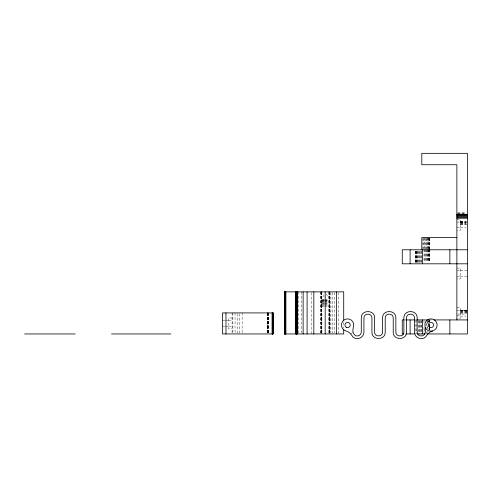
<?xml version="1.0" encoding="UTF-8"?>
<svg xmlns="http://www.w3.org/2000/svg" width="492" height="492" viewBox="0 0 492 492"><rect width="100%" height="100%" fill="white"/><g stroke="black" fill="none" stroke-linecap="round" stroke-linejoin="round"><path stroke-width="0.37" stroke-dasharray="2.46 1.84" d="M350.691 333.908L352.53 332.709M457.628 212.956L465.899 212.956M457.628 213.036L465.899 213.036M457.628 213.276L465.899 213.276M456.877 219.358L460.383 219.358L460.383 230.231L456.877 230.231M460.383 221.812L465.998 221.812M460.383 221.855L465.998 221.855M460.383 221.99L467.4 221.99M456.877 222.077L460.383 222.077M460.383 222.212L467.4 222.212M460.383 222.513L465.998 222.513M460.383 222.876L465.998 222.876M460.383 223.3L465.998 223.3M460.383 223.774L465.998 223.774M460.383 224.278L467.4 224.278M460.383 224.795L465.998 224.795M456.877 227.513L460.383 227.513M460.383 227.778L465.998 227.778M456.877 268.097L460.383 268.097L460.383 278.97L456.877 278.97M460.383 270.551L467.4 270.551M456.877 270.815L460.383 270.815M456.877 276.252L460.383 276.252M460.383 276.516L467.4 276.516M321.897 299.696L324 299.696M324.702 299.696L328.914 299.696M321.897 299.991L324 299.991M324.702 299.991L328.914 299.991M321.897 300.36L324 300.36M324.702 300.36L328.914 300.36M321.897 300.803L324 300.803M324.702 300.803L328.914 300.803M321.897 301.307L324 301.307M324.702 301.307L328.914 301.307M321.897 301.879L324 301.879M324.702 301.879L328.914 301.879M321.897 302.506L324 302.506M324.702 302.506L328.914 302.506M321.897 303.189L324 303.189M324.702 303.189L328.914 303.189M321.897 303.908L324 303.908M324.702 303.908L328.914 303.908M321.897 304.671L324 304.671M324.702 304.671L328.914 304.671M321.897 305.458L324 305.458M324.702 305.458L328.914 305.458M321.897 306.27L324 306.27M324.702 306.27L328.914 306.27M456.877 307.709L460.383 307.709L460.383 318.582L456.877 318.582M465.998 310.163L460.383 310.163L467.4 310.206M460.383 310.341L467.4 310.341M456.877 310.427L460.383 310.427M460.383 310.563L467.4 310.563M460.383 310.858L467.4 310.858M460.383 311.227L467.4 311.227M460.383 311.651L467.4 311.651M460.383 312.125L467.4 312.125M460.383 312.623L467.4 312.623M460.383 313.146L467.4 313.146M457.628 314.087L465.899 314.087M456.877 315.864L460.383 315.864M460.383 316.122L465.998 316.122M232.101 317.992L228.589 317.992L228.589 328.865L232.101 328.865M404.971 319.923L406.128 319.923M415.697 319.923L416.478 319.923M429.227 319.923L432.419 319.923M222.458 320.452L224.758 320.452M225.52 320.452L228.589 320.452M228.589 320.71L232.101 320.71M228.589 326.147L232.101 326.147M222.458 326.411L224.758 326.411M225.52 326.411L228.589 326.411M425.408 333.951L426.06 333.951M429.571 238.257L429.571 248.78M429.571 249.53L429.571 262.334M429.571 319.923L429.571 321.399M429.571 324.351L429.571 327.309M429.571 328.047L429.571 330.261M429.528 238.257L429.528 248.78M429.528 249.53L429.528 262.31M429.528 319.923L429.528 321.399M429.528 324.351L429.528 327.309M429.528 328.047L429.528 330.261M429.418 238.257L429.418 248.78M429.418 249.53L429.418 262.31M429.418 319.923L429.418 321.399M429.418 324.351L429.418 327.309M429.418 328.047L429.418 330.261M429.227 238.257L429.227 248.78M429.227 249.53L429.227 262.31M429.227 320.661L429.227 322.137M429.227 328.047L429.227 329.523M428.962 238.257L428.962 248.78M428.962 249.53L428.962 262.31M428.962 320.661L428.962 322.137M428.962 328.047L428.962 329.523M428.63 237.507L428.63 248.78M428.63 249.53L428.63 262.31M428.63 320.661L428.63 322.137M428.231 238.257L428.231 248.78M428.231 249.53L428.231 262.31M428.231 320.661L428.231 322.137M427.769 237.507L427.769 248.78M427.769 249.53L427.769 262.31M427.769 320.661L427.769 322.875M427.769 327.309L427.769 328.785M427.247 238.257L427.247 248.78M427.247 249.53L427.247 262.31M427.247 321.399L427.247 328.047M427.247 330.999L427.247 332.475M426.675 238.257L426.675 248.78M426.675 249.53L426.675 262.31M426.675 322.875L426.675 327.309M426.675 331.737L426.675 333.951M426.06 238.257L426.06 248.78M426.06 249.53L426.06 262.31M426.06 324.351L426.06 325.833M425.408 238.257L425.408 248.78M425.408 249.53L425.408 262.31M424.725 237.507L424.725 248.78M424.725 249.53L424.725 262.31M424.725 328.785L424.725 330.999M424.012 238.257L424.012 248.78M424.012 249.53L424.012 262.31M424.012 320.661L424.012 322.875M424.012 327.309L424.012 332.475M423.286 238.257L423.286 248.78M422.554 238.257L422.554 248.78M421.822 251.258L421.822 262.334M421.822 320.661L421.822 333.951M421.097 251.258L421.097 262.334M421.097 320.661L421.097 333.951M420.389 251.258L420.389 262.334M420.389 320.661L420.389 333.213M419.701 251.258L419.701 262.334M419.701 320.661L419.701 333.951M419.049 251.258L419.049 262.334M419.049 320.661L419.049 333.951M418.434 251.258L418.434 262.334M418.434 320.661L418.434 333.951M417.862 251.258L417.862 262.334M417.345 251.258L417.345 262.334M416.878 251.258L416.878 262.334M416.478 251.258L416.478 262.334M416.146 251.258L416.146 262.334M416.146 319.923L416.146 333.951M415.881 251.258L415.881 262.334M415.881 319.923L415.881 333.951M415.697 251.258L415.697 262.334M415.543 251.258L415.58 262.334M343.717 322.475L343.717 327.832M338.81 292.629L338.81 333.951M334.455 292.629L334.455 333.189M332.721 292.629L332.721 333.189M330.913 292.629L330.913 333.189M329.972 292.629L329.972 333.189M329.812 292.629L329.812 333.189M329.665 291.867L329.665 333.189M329.529 291.867L329.529 333.189M329.4 291.867L329.4 333.189M329.289 291.867L329.289 333.189M329.105 291.867L329.191 333.189M329.037 291.867L329.037 333.189M328.914 291.867L328.914 333.201M321.897 291.867L321.897 333.189M321.762 291.867L321.762 333.189M321.682 292.629L321.682 333.189M321.596 291.867L321.596 333.189M321.485 291.867L321.485 333.189M321.362 291.867L321.362 333.189M321.227 291.867L321.227 333.189M321.079 291.867L321.079 333.189M320.919 291.867L320.919 333.189M320.753 291.867L320.753 333.189M311.547 292.629L311.547 333.951M301.664 291.867L301.664 333.189M298.496 291.867L298.496 333.189M268.527 312.912L268.527 333.201M268.368 312.912L268.368 333.201M268.22 312.912L268.22 333.201M268.072 312.912L268.072 333.201M267.943 312.912L267.943 333.201M267.832 312.912L267.832 333.201M267.746 312.912L267.746 333.201M267.623 312.912L267.623 333.201M267.562 312.912L267.519 333.201M267.464 312.912L267.396 333.201M267.322 312.912L267.322 333.201M267.248 312.912L267.248 333.201M267.168 312.912L267.168 333.201M242.144 312.912L242.144 333.201M239.739 313.662L239.739 333.201M237.365 313.662L237.365 333.201M235.059 312.912L235.059 333.201M232.864 312.912L232.864 333.201M232.101 312.912L232.101 333.201M325.858 294.087A1.753 1.753 0 0 1 325.858 297.476M324.166 297.02A1.753 1.753 0 0 1 324.166 294.542"/><path stroke-width="0.74" d="M432.548 330.981C429.454 331.682 427.363 334.265 425.777 336.805C421.921 340.919 414.252 337.672 414.522 332.038L414.522 318.01C414.75 312.851 406.275 312.851 406.503 318.01L406.503 332.038C406.878 340.587 392.85 340.587 393.225 332.038L393.225 318.01C393.452 312.851 384.984 312.851 385.211 318.01L385.211 332.038C385.587 340.587 371.558 340.587 371.934 332.038L371.934 318.01C372.161 312.851 363.693 312.851 363.92 318.01L363.92 332.038C364.203 337.623 356.577 340.913 352.77 336.811C351.183 334.265 349.099 331.688 345.999 330.987A6.168 6.168 0 0 1 342.703 321.27A6.168 6.168 0 0 1 352.936 321.94C355.119 325.919 350.802 330.704 354.228 334.505C356.306 337.549 361.479 335.636 361.288 332.038L361.288 318.01C360.913 309.462 374.941 309.462 374.566 318.01L374.566 332.038C374.338 337.198 382.807 337.198 382.579 332.038L382.579 318.01C382.204 309.462 396.232 309.462 395.857 318.01L395.857 332.038C395.629 337.198 404.098 337.198 403.877 332.038L403.877 318.01C403.495 309.462 417.53 309.462 417.148 318.01L417.148 332.038C416.945 336.368 423.624 337.543 424.965 333.422C427.333 329.695 423.354 325.612 425.611 321.94A6.168 6.168 0 0 1 434.916 320.298A6.168 6.168 0 0 1 434.916 329.751A6.168 6.168 0 0 1 425.611 328.109L425.377 327.598M456.877 214.327L467.4 214.327M456.877 214.838L467.4 214.838M456.877 215.588L467.4 215.588M456.877 216.418L467.4 216.418M456.877 217.304L467.4 217.304M456.877 218.22L467.4 218.22M456.877 237.507L421.81 237.507L421.81 249.782M467.4 249.782L402.259 249.782L402.259 263.81L467.4 263.81M404.006 319.923L402.259 319.923L402.259 333.951L404.006 333.951M406.128 319.923L414.295 319.923M416.878 319.923L428.624 319.923M433.932 319.923L467.4 319.923M24.6 333.951L75.196 333.951M111.549 333.951L170.829 333.951M406.128 333.951L414.295 333.951M417.345 333.951L424.83 333.951M427.105 333.951L467.4 333.951L467.4 153.338L421.81 153.338L421.81 164.734L456.877 164.734L456.877 319.923M449.866 249.782L449.866 263.81M449.866 319.923L449.866 333.951M422.554 249.782L422.554 263.81M422.554 319.923L422.554 333.951M410.107 249.782L410.107 263.81M410.107 319.923L410.107 333.951M343.717 320.181L343.717 291.867L284.438 291.867L284.438 333.951L343.717 333.951L343.717 329.363M336.522 291.867L336.522 333.951M325.181 291.867L325.181 333.951M313.834 291.867L313.834 333.951M307.088 291.867L307.088 333.951M303.127 291.867L303.127 333.951M297.174 291.867L297.174 333.951M297.088 291.867L297.088 333.951M296.983 291.867L296.983 333.951M296.836 291.867L296.836 333.951M296.658 291.867L296.658 333.951M296.455 291.867L296.455 333.951M296.221 291.867L296.221 333.951M295.981 291.867L295.981 333.951M295.729 291.867L295.729 333.951M285.883 291.867L285.883 333.951M285.637 291.867L285.637 333.951M285.391 291.867L285.391 333.951M285.163 291.867L285.163 333.951M284.954 291.867L284.954 333.951M284.776 291.867L284.776 333.951M284.634 291.867L284.634 333.951M284.524 291.867L284.524 333.951M272.998 312.912L272.931 333.951M272.839 312.912L272.839 333.951M272.728 312.912L272.728 333.951M272.599 312.912L272.599 333.951M272.457 312.912L272.457 333.951M272.304 312.912L272.304 333.951M272.144 312.912L272.144 333.951M225.963 312.912L225.963 333.951M273.054 312.912L222.458 312.912L222.458 333.951L273.054 333.951L273.035 312.912M346.282 327.303A2.632 2.632 0 0 0 350.224 325.027A2.632 2.632 0 0 0 346.282 322.752A2.632 2.632 0 0 0 346.282 327.303M429.639 327.303A2.632 2.632 0 0 0 433.581 325.027A2.632 2.632 0 0 0 429.639 322.746A2.632 2.632 0 0 0 429.639 327.303"/></g></svg>
